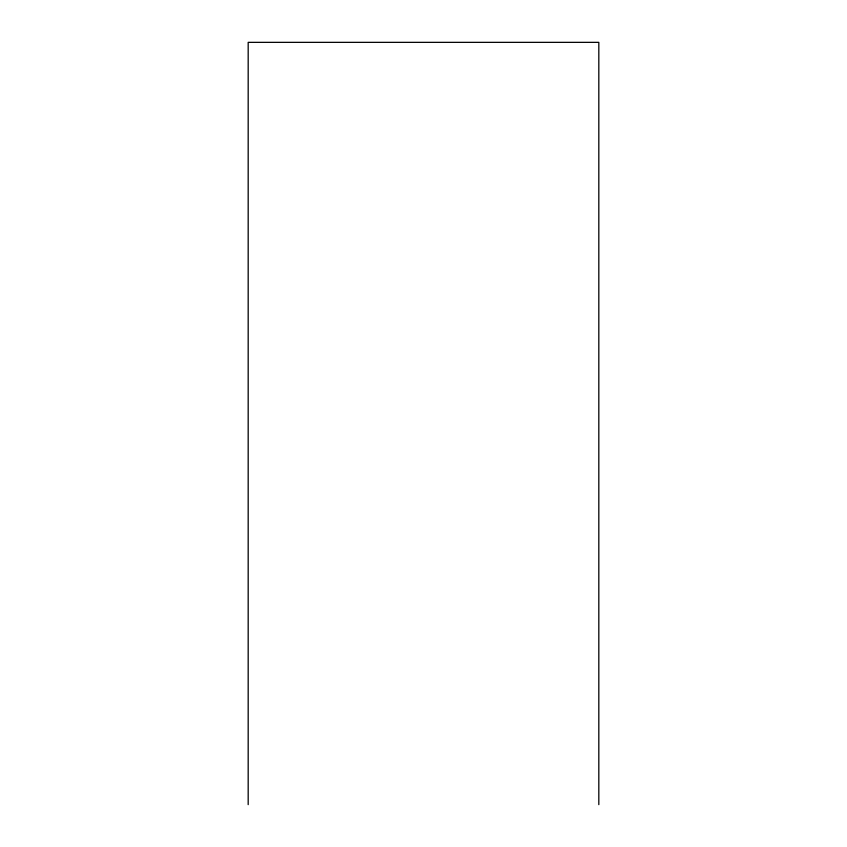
<?xml version="1.0" encoding="UTF-8"?>
<svg xmlns="http://www.w3.org/2000/svg" width="847" height="847" viewBox="0 0 847 847"><rect width="100%" height="100%" fill="white"/><g stroke="black" fill="none" stroke-linecap="round" stroke-linejoin="round"><path stroke-width="1.27" d="M598.818 804.65L598.818 42.35L248.182 42.35L248.182 804.65"/></g></svg>
